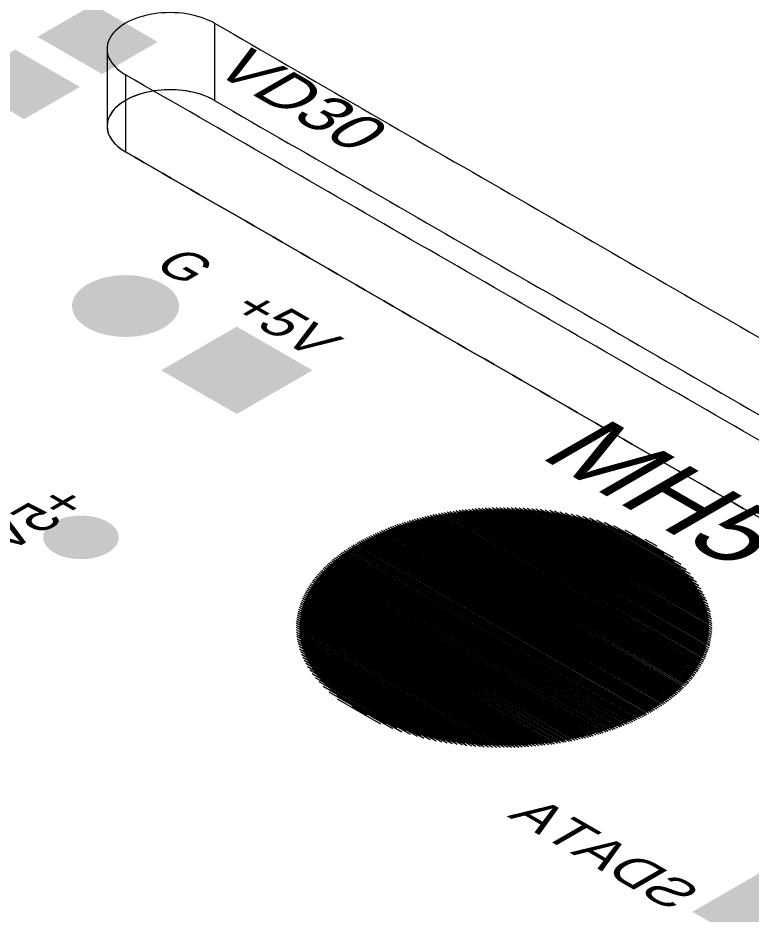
# Model space of a CAD drawing. Header units: millimetres. Extents: x -6 to 177, y -65 to 42.
# Drawn here: x 111.78 to 123.42, y -50.69 to -36.45 of the extents above; entities that cross this region are included whole.
import ezdxf

# ---------------------------------------------------------------- set-up
doc = ezdxf.new("R2010")
doc.units = ezdxf.units.MM
for name, color, linetype, true_color in [('Bottom Layer- Bottom', 7, 'Continuous', 0xffffff), ('Bottom Overlay- Bot Silk', 7, 'Continuous', 0xffffff), ('Bottom Paste- Bot Paste', 7, 'Continuous', 0xffffff), ('Bottom Solder- Bot Mask', 7, 'Continuous', 0xffffff), ('Multi-Layer', 7, 'Continuous', 0xffffff), ('Pad Holes', 7, 'Continuous', 0xffffff), ('Top Layer- Top', 7, 'Continuous', 0xffffff), ('Top Overlay- Top Silk', 7, 'Continuous', 0xffffff), ('Top Solder- Top Mask', 7, 'Continuous', 0xffffff), ('Via Holes', 7, 'Continuous', 0xffffff)]:
    doc.layers.add(name, color=color, linetype=linetype, true_color=true_color)
doc.styles.add('Arial', font='')
doc.styles.get('Arial').set_extended_font_data('Arial')

# ---------------------------------------------------------------- blocks, each defined once
blk = doc.blocks.new('RES_0805_2012_B_324')
at = {"layer": 'Bottom Layer- Bottom', "linetype": 'Continuous', "lineweight": 18}
for points in [[(112.978, -36.283), (113.933, -36.834), (113.119, -37.304), (112.165, -36.753)], [(111.741, -36.998), (112.695, -37.549), (111.882, -38.018), (110.927, -37.467)]]:
    blk.add_hatch(color=7, dxfattribs=at).paths.add_polyline_path(points, flags=0)
at = {"layer": 'Bottom Paste- Bot Paste', "linetype": 'Continuous', "lineweight": 18}
for points in [[(112.978, -36.283), (113.933, -36.834), (113.119, -37.304), (112.165, -36.753)], [(111.741, -36.998), (112.695, -37.549), (111.882, -38.018), (110.927, -37.467)]]:
    blk.add_hatch(color=7, dxfattribs=at).paths.add_polyline_path(points, flags=0)
at = {"layer": 'Bottom Solder- Bot Mask', "linetype": 'Continuous', "lineweight": 18}
for points in [[(112.978, -36.242), (114.003, -36.834), (113.119, -37.345), (112.094, -36.753)], [(111.741, -36.957), (112.766, -37.549), (111.882, -38.059), (110.857, -37.467)]]:
    blk.add_hatch(color=7, dxfattribs=at).paths.add_polyline_path(points, flags=0)
blk = doc.blocks.new('PLS_10_230')
at = {"layer": 'Bottom Layer- Bottom', "linetype": 'Continuous', "lineweight": 18}
blk.add_hatch(color=7, dxfattribs=at).paths.add_polyline_path([(123.694, -51.305), (122.563, -50.651), (123.694, -49.998), (124.826, -50.651)], flags=0)
h = blk.add_hatch(color=7, dxfattribs=at)
edge = h.paths.add_edge_path(flags=0)
edge.add_ellipse((121.898, -51.688), major_axis=(-0.8, 0), ratio=0.57735, start_angle=0, end_angle=360)
h = blk.add_hatch(color=7, dxfattribs=at)
edge = h.paths.add_edge_path(flags=0)
edge.add_ellipse((120.102, -52.725), major_axis=(-0.8, 0), ratio=0.57735, start_angle=0, end_angle=360)
h = blk.add_hatch(color=7, dxfattribs=at)
edge = h.paths.add_edge_path(flags=0)
edge.add_ellipse((118.306, -53.762), major_axis=(-0.8, 0), ratio=0.57735, start_angle=0, end_angle=360)
h = blk.add_hatch(color=7, dxfattribs=at)
edge = h.paths.add_edge_path(flags=0)
edge.add_ellipse((116.51, -54.799), major_axis=(-0.8, 0), ratio=0.57735, start_angle=0, end_angle=360)
h = blk.add_hatch(color=7, dxfattribs=at)
edge = h.paths.add_edge_path(flags=0)
edge.add_ellipse((114.714, -55.836), major_axis=(-0.8, 0), ratio=0.57735, start_angle=0, end_angle=360)
h = blk.add_hatch(color=7, dxfattribs=at)
edge = h.paths.add_edge_path(flags=0)
edge.add_ellipse((112.918, -56.873), major_axis=(-0.8, 0), ratio=0.57735, start_angle=0, end_angle=360)
h = blk.add_hatch(color=7, dxfattribs=at)
edge = h.paths.add_edge_path(flags=0)
edge.add_ellipse((111.122, -57.91), major_axis=(-0.8, 0), ratio=0.57735, start_angle=0, end_angle=360)
h = blk.add_hatch(color=7, dxfattribs=at)
edge = h.paths.add_edge_path(flags=0)
edge.add_ellipse((109.326, -58.947), major_axis=(-0.8, 0), ratio=0.57735, start_angle=0, end_angle=360)
h = blk.add_hatch(color=7, dxfattribs=at)
edge = h.paths.add_edge_path(flags=0)
edge.add_ellipse((107.53, -59.984), major_axis=(-0.8, 0), ratio=0.57735, start_angle=0, end_angle=360)
at = {"layer": 'Bottom Solder- Bot Mask', "linetype": 'Continuous', "lineweight": 18}
blk.add_hatch(color=7, dxfattribs=at).paths.add_polyline_path([(123.694, -51.345), (122.492, -50.651), (123.694, -49.957), (124.896, -50.651)], flags=0)
h = blk.add_hatch(color=7, dxfattribs=at)
edge = h.paths.add_edge_path(flags=0)
edge.add_ellipse((121.898, -51.688), major_axis=(-0.85, 0), ratio=0.57735, start_angle=0, end_angle=360)
h = blk.add_hatch(color=7, dxfattribs=at)
edge = h.paths.add_edge_path(flags=0)
edge.add_ellipse((120.102, -52.725), major_axis=(-0.85, 0), ratio=0.57735, start_angle=0, end_angle=360)
h = blk.add_hatch(color=7, dxfattribs=at)
edge = h.paths.add_edge_path(flags=0)
edge.add_ellipse((118.306, -53.762), major_axis=(-0.85, 0), ratio=0.57735, start_angle=0, end_angle=360)
h = blk.add_hatch(color=7, dxfattribs=at)
edge = h.paths.add_edge_path(flags=0)
edge.add_ellipse((116.51, -54.799), major_axis=(-0.85, 0), ratio=0.57735, start_angle=0, end_angle=360)
h = blk.add_hatch(color=7, dxfattribs=at)
edge = h.paths.add_edge_path(flags=0)
edge.add_ellipse((114.714, -55.836), major_axis=(-0.85, 0), ratio=0.57735, start_angle=0, end_angle=360)
h = blk.add_hatch(color=7, dxfattribs=at)
edge = h.paths.add_edge_path(flags=0)
edge.add_ellipse((112.918, -56.873), major_axis=(-0.85, 0), ratio=0.57735, start_angle=0, end_angle=360)
h = blk.add_hatch(color=7, dxfattribs=at)
edge = h.paths.add_edge_path(flags=0)
edge.add_ellipse((111.122, -57.91), major_axis=(-0.85, 0), ratio=0.57735, start_angle=0, end_angle=360)
h = blk.add_hatch(color=7, dxfattribs=at)
edge = h.paths.add_edge_path(flags=0)
edge.add_ellipse((109.326, -58.947), major_axis=(-0.85, 0), ratio=0.57735, start_angle=0, end_angle=360)
h = blk.add_hatch(color=7, dxfattribs=at)
edge = h.paths.add_edge_path(flags=0)
edge.add_ellipse((107.53, -59.984), major_axis=(-0.85, 0), ratio=0.57735, start_angle=0, end_angle=360)
at = {"layer": 'Multi-Layer', "linetype": 'Continuous', "lineweight": 18}
blk.add_hatch(color=9, dxfattribs=at).paths.add_polyline_path([(123.694, -51.305), (122.563, -50.651), (123.694, -49.998), (124.826, -50.651)], flags=0)
h = blk.add_hatch(color=9, dxfattribs=at)
edge = h.paths.add_edge_path(flags=0)
edge.add_ellipse((121.898, -51.688), major_axis=(-0.8, 0), ratio=0.57735, start_angle=0, end_angle=360)
h = blk.add_hatch(color=9, dxfattribs=at)
edge = h.paths.add_edge_path(flags=0)
edge.add_ellipse((120.102, -52.725), major_axis=(-0.8, 0), ratio=0.57735, start_angle=0, end_angle=360)
h = blk.add_hatch(color=9, dxfattribs=at)
edge = h.paths.add_edge_path(flags=0)
edge.add_ellipse((118.306, -53.762), major_axis=(-0.8, 0), ratio=0.57735, start_angle=0, end_angle=360)
h = blk.add_hatch(color=9, dxfattribs=at)
edge = h.paths.add_edge_path(flags=0)
edge.add_ellipse((116.51, -54.799), major_axis=(-0.8, 0), ratio=0.57735, start_angle=0, end_angle=360)
h = blk.add_hatch(color=9, dxfattribs=at)
edge = h.paths.add_edge_path(flags=0)
edge.add_ellipse((114.714, -55.836), major_axis=(-0.8, 0), ratio=0.57735, start_angle=0, end_angle=360)
h = blk.add_hatch(color=9, dxfattribs=at)
edge = h.paths.add_edge_path(flags=0)
edge.add_ellipse((112.918, -56.873), major_axis=(-0.8, 0), ratio=0.57735, start_angle=0, end_angle=360)
h = blk.add_hatch(color=9, dxfattribs=at)
edge = h.paths.add_edge_path(flags=0)
edge.add_ellipse((111.122, -57.91), major_axis=(-0.8, 0), ratio=0.57735, start_angle=0, end_angle=360)
h = blk.add_hatch(color=9, dxfattribs=at)
edge = h.paths.add_edge_path(flags=0)
edge.add_ellipse((109.326, -58.947), major_axis=(-0.8, 0), ratio=0.57735, start_angle=0, end_angle=360)
h = blk.add_hatch(color=9, dxfattribs=at)
edge = h.paths.add_edge_path(flags=0)
edge.add_ellipse((107.53, -59.984), major_axis=(-0.8, 0), ratio=0.57735, start_angle=0, end_angle=360)
at = {"layer": 'Pad Holes', "linetype": 'Continuous', "lineweight": 18}
h = blk.add_hatch(color=7, dxfattribs=at)
edge = h.paths.add_edge_path(flags=0)
edge.add_ellipse((123.694, -50.651), major_axis=(-0.5, 0), ratio=0.57735, start_angle=0, end_angle=360)
h = blk.add_hatch(color=7, dxfattribs=at)
edge = h.paths.add_edge_path(flags=0)
edge.add_ellipse((121.898, -51.688), major_axis=(-0.5, 0), ratio=0.57735, start_angle=0, end_angle=360)
h = blk.add_hatch(color=7, dxfattribs=at)
edge = h.paths.add_edge_path(flags=0)
edge.add_ellipse((120.102, -52.725), major_axis=(-0.5, 0), ratio=0.57735, start_angle=0, end_angle=360)
h = blk.add_hatch(color=7, dxfattribs=at)
edge = h.paths.add_edge_path(flags=0)
edge.add_ellipse((118.306, -53.762), major_axis=(-0.5, 0), ratio=0.57735, start_angle=0, end_angle=360)
h = blk.add_hatch(color=7, dxfattribs=at)
edge = h.paths.add_edge_path(flags=0)
edge.add_ellipse((116.51, -54.799), major_axis=(-0.5, 0), ratio=0.57735, start_angle=0, end_angle=360)
h = blk.add_hatch(color=7, dxfattribs=at)
edge = h.paths.add_edge_path(flags=0)
edge.add_ellipse((114.714, -55.836), major_axis=(-0.5, 0), ratio=0.57735, start_angle=0, end_angle=360)
h = blk.add_hatch(color=7, dxfattribs=at)
edge = h.paths.add_edge_path(flags=0)
edge.add_ellipse((112.918, -56.873), major_axis=(-0.5, 0), ratio=0.57735, start_angle=0, end_angle=360)
h = blk.add_hatch(color=7, dxfattribs=at)
edge = h.paths.add_edge_path(flags=0)
edge.add_ellipse((111.122, -57.91), major_axis=(-0.5, 0), ratio=0.57735, start_angle=0, end_angle=360)
h = blk.add_hatch(color=7, dxfattribs=at)
edge = h.paths.add_edge_path(flags=0)
edge.add_ellipse((109.326, -58.947), major_axis=(-0.5, 0), ratio=0.57735, start_angle=0, end_angle=360)
h = blk.add_hatch(color=7, dxfattribs=at)
edge = h.paths.add_edge_path(flags=0)
edge.add_ellipse((107.53, -59.984), major_axis=(-0.5, 0), ratio=0.57735, start_angle=0, end_angle=360)
at = {"layer": 'Top Layer- Top', "linetype": 'Continuous', "lineweight": 18}
blk.add_hatch(color=7, dxfattribs=at).paths.add_polyline_path([(123.694, -51.305), (122.563, -50.651), (123.694, -49.998), (124.826, -50.651)], flags=0)
h = blk.add_hatch(color=7, dxfattribs=at)
edge = h.paths.add_edge_path(flags=0)
edge.add_ellipse((121.898, -51.688), major_axis=(-0.8, 0), ratio=0.57735, start_angle=0, end_angle=360)
h = blk.add_hatch(color=7, dxfattribs=at)
edge = h.paths.add_edge_path(flags=0)
edge.add_ellipse((120.102, -52.725), major_axis=(-0.8, 0), ratio=0.57735, start_angle=0, end_angle=360)
h = blk.add_hatch(color=7, dxfattribs=at)
edge = h.paths.add_edge_path(flags=0)
edge.add_ellipse((118.306, -53.762), major_axis=(-0.8, 0), ratio=0.57735, start_angle=0, end_angle=360)
h = blk.add_hatch(color=7, dxfattribs=at)
edge = h.paths.add_edge_path(flags=0)
edge.add_ellipse((116.51, -54.799), major_axis=(-0.8, 0), ratio=0.57735, start_angle=0, end_angle=360)
h = blk.add_hatch(color=7, dxfattribs=at)
edge = h.paths.add_edge_path(flags=0)
edge.add_ellipse((114.714, -55.836), major_axis=(-0.8, 0), ratio=0.57735, start_angle=0, end_angle=360)
h = blk.add_hatch(color=7, dxfattribs=at)
edge = h.paths.add_edge_path(flags=0)
edge.add_ellipse((112.918, -56.873), major_axis=(-0.8, 0), ratio=0.57735, start_angle=0, end_angle=360)
h = blk.add_hatch(color=7, dxfattribs=at)
edge = h.paths.add_edge_path(flags=0)
edge.add_ellipse((111.122, -57.91), major_axis=(-0.8, 0), ratio=0.57735, start_angle=0, end_angle=360)
h = blk.add_hatch(color=7, dxfattribs=at)
edge = h.paths.add_edge_path(flags=0)
edge.add_ellipse((109.326, -58.947), major_axis=(-0.8, 0), ratio=0.57735, start_angle=0, end_angle=360)
h = blk.add_hatch(color=7, dxfattribs=at)
edge = h.paths.add_edge_path(flags=0)
edge.add_ellipse((107.53, -59.984), major_axis=(-0.8, 0), ratio=0.57735, start_angle=0, end_angle=360)
at = {"layer": 'Top Solder- Top Mask', "linetype": 'Continuous', "lineweight": 18}
blk.add_hatch(color=7, dxfattribs=at).paths.add_polyline_path([(123.694, -51.345), (122.492, -50.651), (123.694, -49.957), (124.896, -50.651)], flags=0)
h = blk.add_hatch(color=7, dxfattribs=at)
edge = h.paths.add_edge_path(flags=0)
edge.add_ellipse((121.898, -51.688), major_axis=(-0.85, 0), ratio=0.57735, start_angle=0, end_angle=360)
h = blk.add_hatch(color=7, dxfattribs=at)
edge = h.paths.add_edge_path(flags=0)
edge.add_ellipse((120.102, -52.725), major_axis=(-0.85, 0), ratio=0.57735, start_angle=0, end_angle=360)
h = blk.add_hatch(color=7, dxfattribs=at)
edge = h.paths.add_edge_path(flags=0)
edge.add_ellipse((118.306, -53.762), major_axis=(-0.85, 0), ratio=0.57735, start_angle=0, end_angle=360)
h = blk.add_hatch(color=7, dxfattribs=at)
edge = h.paths.add_edge_path(flags=0)
edge.add_ellipse((116.51, -54.799), major_axis=(-0.85, 0), ratio=0.57735, start_angle=0, end_angle=360)
h = blk.add_hatch(color=7, dxfattribs=at)
edge = h.paths.add_edge_path(flags=0)
edge.add_ellipse((114.714, -55.836), major_axis=(-0.85, 0), ratio=0.57735, start_angle=0, end_angle=360)
h = blk.add_hatch(color=7, dxfattribs=at)
edge = h.paths.add_edge_path(flags=0)
edge.add_ellipse((112.918, -56.873), major_axis=(-0.85, 0), ratio=0.57735, start_angle=0, end_angle=360)
h = blk.add_hatch(color=7, dxfattribs=at)
edge = h.paths.add_edge_path(flags=0)
edge.add_ellipse((111.122, -57.91), major_axis=(-0.85, 0), ratio=0.57735, start_angle=0, end_angle=360)
h = blk.add_hatch(color=7, dxfattribs=at)
edge = h.paths.add_edge_path(flags=0)
edge.add_ellipse((109.326, -58.947), major_axis=(-0.85, 0), ratio=0.57735, start_angle=0, end_angle=360)
h = blk.add_hatch(color=7, dxfattribs=at)
edge = h.paths.add_edge_path(flags=0)
edge.add_ellipse((107.53, -59.984), major_axis=(-0.85, 0), ratio=0.57735, start_angle=0, end_angle=360)
blk = doc.blocks.new('PW_2_B_19')
at = {"layer": 'Bottom Layer- Bottom', "linetype": 'Continuous', "lineweight": 18}
h = blk.add_hatch(color=7, dxfattribs=at)
edge = h.paths.add_edge_path(flags=0)
edge.add_ellipse((113.491, -41.029), major_axis=(-0.8, 0), ratio=0.57735, start_angle=0, end_angle=360)
blk.add_hatch(color=7, dxfattribs=at).paths.add_polyline_path([(115.258, -42.703), (114.127, -42.05), (115.258, -41.396), (116.39, -42.05)], flags=0)
at = {"layer": 'Bottom Solder- Bot Mask', "linetype": 'Continuous', "lineweight": 18}
h = blk.add_hatch(color=7, dxfattribs=at)
edge = h.paths.add_edge_path(flags=0)
edge.add_ellipse((113.491, -41.029), major_axis=(-0.85, 0), ratio=0.57735, start_angle=0, end_angle=360)
blk.add_hatch(color=7, dxfattribs=at).paths.add_polyline_path([(115.258, -42.744), (114.056, -42.05), (115.258, -41.356), (116.46, -42.05)], flags=0)
at = {"layer": 'Multi-Layer', "linetype": 'Continuous', "lineweight": 18}
h = blk.add_hatch(color=9, dxfattribs=at)
edge = h.paths.add_edge_path(flags=0)
edge.add_ellipse((113.491, -41.029), major_axis=(-0.8, 0), ratio=0.57735, start_angle=0, end_angle=360)
blk.add_hatch(color=9, dxfattribs=at).paths.add_polyline_path([(115.258, -42.703), (114.127, -42.05), (115.258, -41.396), (116.39, -42.05)], flags=0)
at = {"layer": 'Pad Holes', "linetype": 'Continuous', "lineweight": 18}
h = blk.add_hatch(color=7, dxfattribs=at)
edge = h.paths.add_edge_path(flags=0)
edge.add_ellipse((113.491, -41.029), major_axis=(-0.5, 0), ratio=0.57735, start_angle=0, end_angle=360)
h = blk.add_hatch(color=7, dxfattribs=at)
edge = h.paths.add_edge_path(flags=0)
edge.add_ellipse((115.258, -42.05), major_axis=(-0.5, 0), ratio=0.57735, start_angle=0, end_angle=360)
at = {"layer": 'Top Layer- Top', "linetype": 'Continuous', "lineweight": 18}
h = blk.add_hatch(color=7, dxfattribs=at)
edge = h.paths.add_edge_path(flags=0)
edge.add_ellipse((113.491, -41.029), major_axis=(-0.8, 0), ratio=0.57735, start_angle=0, end_angle=360)
blk.add_hatch(color=7, dxfattribs=at).paths.add_polyline_path([(115.258, -42.703), (114.127, -42.05), (115.258, -41.396), (116.39, -42.05)], flags=0)
at = {"layer": 'Top Solder- Top Mask', "linetype": 'Continuous', "lineweight": 18}
h = blk.add_hatch(color=7, dxfattribs=at)
edge = h.paths.add_edge_path(flags=0)
edge.add_ellipse((113.491, -41.029), major_axis=(-0.85, 0), ratio=0.57735, start_angle=0, end_angle=360)
blk.add_hatch(color=7, dxfattribs=at).paths.add_polyline_path([(115.258, -42.744), (114.056, -42.05), (115.258, -41.356), (116.46, -42.05)], flags=0)
blk = doc.blocks.new('HATCH79')
at = {"color": 9, "lineweight": 13}
for p, q in [((119.162, -44.266), (122.733, -46.328)), ((119.216, -44.263), (122.739, -46.297)), ((119.272, -44.26), (122.743, -46.265)), ((119.328, -44.258), (122.746, -46.232)), ((119.385, -44.257), (122.749, -46.199)), ((119.444, -44.256), (122.751, -46.165)), ((119.503, -44.256), (122.751, -46.131)), ((119.563, -44.256), (122.75, -46.096)), ((119.625, -44.257), (122.749, -46.061)), ((119.688, -44.259), (122.746, -46.024)), ((119.752, -44.261), (122.741, -45.987)), ((119.818, -44.265), (122.736, -45.949)), ((118.255, -44.399), (122.503, -46.852)), ((118.297, -44.389), (122.52, -46.827)), ((118.34, -44.379), (122.537, -46.802)), ((118.384, -44.37), (122.553, -46.777)), ((118.428, -44.361), (122.569, -46.752)), ((118.473, -44.352), (122.584, -46.726)), ((118.518, -44.344), (122.599, -46.7)), ((118.564, -44.335), (122.613, -46.673)), ((118.61, -44.328), (122.626, -46.647)), ((118.657, -44.32), (122.639, -46.62)), ((118.704, -44.313), (122.652, -46.592)), ((118.752, -44.306), (122.664, -46.564)), ((118.801, -44.3), (122.675, -46.536)), ((118.85, -44.294), (122.685, -46.508)), ((118.9, -44.288), (122.695, -46.479)), ((118.951, -44.283), (122.704, -46.45)), ((119.003, -44.278), (122.713, -46.42)), ((119.055, -44.273), (122.72, -46.39)), ((119.108, -44.269), (122.727, -46.359)), ((119.885, -44.269), (122.728, -45.91)), ((119.954, -44.274), (122.719, -45.871)), ((120.024, -44.28), (122.709, -45.83)), ((120.097, -44.287), (122.696, -45.788)), ((120.171, -44.296), (122.681, -45.745)), ((120.249, -44.306), (122.664, -45.701)), ((120.328, -44.317), (122.644, -45.654)), ((120.411, -44.331), (122.621, -45.607)), ((120.498, -44.346), (122.595, -45.557)), ((120.588, -44.364), (122.564, -45.505)), ((120.683, -44.384), (122.528, -45.449)), ((120.785, -44.408), (122.487, -45.391)), ((117.781, -44.54), (122.258, -47.125)), ((117.818, -44.527), (122.281, -47.104)), ((117.855, -44.514), (122.303, -47.082)), ((117.893, -44.501), (122.325, -47.06)), ((117.932, -44.489), (122.347, -47.038)), ((117.97, -44.477), (122.368, -47.016)), ((118.01, -44.465), (122.389, -46.993)), ((118.049, -44.453), (122.409, -46.97)), ((118.089, -44.442), (122.428, -46.947)), ((118.13, -44.431), (122.448, -46.924)), ((118.171, -44.42), (122.466, -46.9)), ((118.213, -44.409), (122.485, -46.876)), ((120.894, -44.437), (122.437, -45.328)), ((121.014, -44.471), (122.377, -45.259)), ((121.149, -44.515), (122.302, -45.181)), ((117.433, -44.685), (122.008, -47.326)), ((117.466, -44.669), (122.035, -47.307)), ((117.499, -44.654), (122.061, -47.288)), ((117.533, -44.639), (122.087, -47.268)), ((117.567, -44.624), (122.113, -47.249)), ((117.602, -44.61), (122.138, -47.229)), ((117.637, -44.595), (122.163, -47.209)), ((117.672, -44.581), (122.187, -47.188)), ((117.708, -44.567), (122.212, -47.167)), ((117.744, -44.554), (122.235, -47.146)), ((121.31, -44.573), (122.201, -45.088)), ((121.535, -44.669), (122.036, -44.958)), ((117.153, -44.835), (121.748, -47.488)), ((117.183, -44.817), (121.779, -47.471)), ((117.213, -44.8), (121.809, -47.453)), ((117.243, -44.783), (121.838, -47.436)), ((117.273, -44.766), (121.868, -47.418)), ((117.305, -44.749), (121.896, -47.4)), ((117.336, -44.733), (121.925, -47.382)), ((117.368, -44.716), (121.953, -47.364)), ((117.4, -44.701), (121.981, -47.345)), ((116.958, -44.964), (121.525, -47.6)), ((116.985, -44.945), (121.558, -47.585)), ((117.012, -44.926), (121.591, -47.569)), ((117.039, -44.907), (121.623, -47.553)), ((117.067, -44.889), (121.655, -47.537)), ((117.095, -44.87), (121.686, -47.521)), ((117.124, -44.852), (121.718, -47.504)), ((116.782, -45.104), (121.281, -47.702)), ((116.806, -45.083), (121.317, -47.688)), ((116.83, -45.063), (121.353, -47.674)), ((116.855, -45.043), (121.388, -47.66)), ((116.88, -45.023), (121.423, -47.645)), ((116.906, -45.003), (121.457, -47.631)), ((116.932, -44.983), (121.491, -47.616)), ((116.627, -45.256), (121.018, -47.792)), ((116.648, -45.234), (121.057, -47.78)), ((116.669, -45.212), (121.095, -47.767)), ((116.691, -45.19), (121.133, -47.755)), ((116.713, -45.168), (121.171, -47.742)), ((116.736, -45.146), (121.208, -47.729)), ((116.759, -45.125), (121.245, -47.715)), ((116.511, -45.397), (120.774, -47.858)), ((116.529, -45.373), (120.816, -47.848)), ((116.548, -45.349), (120.857, -47.837)), ((116.567, -45.325), (120.898, -47.826)), ((116.586, -45.302), (120.938, -47.815)), ((116.606, -45.279), (120.978, -47.803)), ((116.413, -45.548), (120.513, -47.915)), ((116.428, -45.522), (120.558, -47.906)), ((116.443, -45.496), (120.602, -47.897)), ((116.459, -45.471), (120.646, -47.888)), ((116.476, -45.446), (120.689, -47.879)), ((116.493, -45.421), (120.732, -47.869)), ((116.346, -45.682), (120.281, -47.954)), ((116.358, -45.654), (120.328, -47.947)), ((116.371, -45.627), (120.376, -47.939)), ((116.384, -45.6), (120.422, -47.932)), ((116.398, -45.574), (120.468, -47.923)), ((116.295, -45.825), (120.033, -47.983)), ((116.304, -45.796), (120.084, -47.978)), ((116.313, -45.767), (120.134, -47.973)), ((116.324, -45.738), (120.184, -47.967)), ((116.334, -45.71), (120.232, -47.96)), ((116.267, -45.947), (119.821, -47.999)), ((116.273, -45.916), (119.875, -47.996)), ((116.279, -45.885), (119.928, -47.992)), ((116.287, -45.855), (119.981, -47.988)), ((116.251, -46.111), (119.537, -48.008)), ((116.252, -46.077), (119.596, -48.008)), ((116.255, -46.044), (119.654, -48.006)), ((116.258, -46.011), (119.71, -48.005)), ((116.262, -45.979), (119.766, -48.002)), ((116.251, -46.146), (119.478, -48.008)), ((116.252, -46.181), (119.417, -48.008)), ((116.254, -46.217), (119.355, -48.007)), ((116.258, -46.253), (119.291, -48.005)), ((116.263, -46.29), (119.227, -48.002)), ((116.269, -46.329), (119.161, -47.998)), ((116.277, -46.368), (119.093, -47.994)), ((116.286, -46.408), (119.023, -47.988)), ((116.298, -46.449), (118.952, -47.981)), ((116.311, -46.491), (118.879, -47.974)), ((116.327, -46.535), (118.803, -47.965)), ((116.345, -46.58), (118.725, -47.954)), ((116.366, -46.627), (118.644, -47.942)), ((116.39, -46.675), (118.56, -47.928)), ((116.418, -46.726), (118.473, -47.912)), ((116.45, -46.779), (118.381, -47.893)), ((116.488, -46.835), (118.283, -47.872)), ((116.532, -46.895), (118.179, -47.846)), ((116.585, -46.96), (118.066, -47.816)), ((116.649, -47.032), (117.942, -47.778)), ((116.732, -47.114), (117.799, -47.731)), ((116.848, -47.216), (117.623, -47.664)), ((117.089, -47.39), (117.322, -47.524))]:
    blk.add_line(p, q, dxfattribs=at)
blk = doc.blocks.new('HATCH77')
at = {"color": 7, "lineweight": 13}
for p, q in [((118.837, -44.266), (122.733, -46.516)), ((118.886, -44.26), (122.743, -46.487)), ((118.937, -44.255), (122.753, -46.458)), ((118.989, -44.25), (122.761, -46.428)), ((119.041, -44.245), (122.769, -46.398)), ((119.093, -44.241), (122.776, -46.367)), ((119.147, -44.238), (122.782, -46.336)), ((119.202, -44.235), (122.787, -46.305)), ((119.257, -44.232), (122.792, -46.273)), ((119.313, -44.23), (122.796, -46.241)), ((119.37, -44.228), (122.798, -46.208)), ((119.428, -44.227), (122.8, -46.174)), ((119.487, -44.227), (122.801, -46.14)), ((119.547, -44.227), (122.801, -46.105)), ((119.609, -44.228), (122.799, -46.07)), ((119.671, -44.229), (122.797, -46.034)), ((119.735, -44.232), (122.793, -45.997)), ((119.8, -44.235), (122.787, -45.959)), ((119.867, -44.239), (122.781, -45.921)), ((119.935, -44.243), (122.772, -45.882)), ((120.005, -44.249), (122.762, -45.841)), ((120.077, -44.256), (122.75, -45.8)), ((120.15, -44.264), (122.737, -45.757)), ((118.116, -44.403), (122.496, -46.932)), ((118.157, -44.392), (122.515, -46.908)), ((118.199, -44.381), (122.533, -46.884)), ((118.241, -44.371), (122.551, -46.86)), ((118.283, -44.361), (122.568, -46.835)), ((118.327, -44.352), (122.585, -46.81)), ((118.37, -44.342), (122.601, -46.785)), ((118.414, -44.333), (122.617, -46.76)), ((118.459, -44.324), (122.632, -46.734)), ((118.504, -44.316), (122.647, -46.708)), ((118.55, -44.308), (122.661, -46.681)), ((118.596, -44.3), (122.675, -46.655)), ((118.643, -44.292), (122.688, -46.627)), ((118.69, -44.285), (122.7, -46.6)), ((118.738, -44.278), (122.712, -46.572)), ((118.787, -44.272), (122.723, -46.544)), ((120.226, -44.273), (122.72, -45.713)), ((120.305, -44.284), (122.702, -45.668)), ((120.387, -44.297), (122.68, -45.621)), ((120.471, -44.311), (122.655, -45.572)), ((120.56, -44.327), (122.627, -45.521)), ((120.652, -44.347), (122.594, -45.467)), ((120.751, -44.369), (122.555, -45.411)), ((120.856, -44.395), (122.51, -45.35)), ((117.692, -44.538), (122.261, -47.176)), ((117.729, -44.525), (122.285, -47.155)), ((117.766, -44.512), (122.308, -47.134)), ((117.803, -44.498), (122.33, -47.113)), ((117.84, -44.486), (122.353, -47.091)), ((117.878, -44.473), (122.375, -47.069)), ((117.917, -44.461), (122.396, -47.047)), ((117.956, -44.449), (122.417, -47.024)), ((117.995, -44.437), (122.437, -47.001)), ((118.035, -44.425), (122.457, -46.979)), ((118.075, -44.414), (122.477, -46.955)), ((120.969, -44.426), (122.456, -45.284)), ((121.095, -44.464), (122.391, -45.212)), ((121.239, -44.513), (122.306, -45.128)), ((117.351, -44.687), (122.004, -47.374)), ((117.383, -44.671), (122.032, -47.355)), ((117.416, -44.655), (122.059, -47.336)), ((117.449, -44.64), (122.086, -47.317)), ((117.483, -44.625), (122.112, -47.297)), ((117.517, -44.61), (122.138, -47.278)), ((117.551, -44.595), (122.163, -47.258)), ((117.586, -44.581), (122.188, -47.238)), ((117.621, -44.566), (122.213, -47.218)), ((117.656, -44.552), (122.237, -47.197)), ((121.418, -44.581), (122.187, -45.025)), ((117.105, -44.822), (121.771, -47.515)), ((117.135, -44.804), (121.801, -47.498)), ((117.164, -44.787), (121.831, -47.481)), ((117.195, -44.769), (121.861, -47.464)), ((117.225, -44.752), (121.891, -47.446)), ((117.256, -44.736), (121.92, -47.428)), ((117.287, -44.719), (121.948, -47.41)), ((117.319, -44.703), (121.976, -47.392)), ((121.738, -44.731), (121.927, -44.84)), ((116.885, -44.971), (121.512, -47.643)), ((116.911, -44.951), (121.546, -47.627)), ((116.938, -44.932), (121.579, -47.612)), ((116.965, -44.913), (121.612, -47.596)), ((116.992, -44.894), (121.645, -47.581)), ((117.02, -44.876), (121.677, -47.565)), ((117.048, -44.858), (121.708, -47.548)), ((117.077, -44.84), (121.74, -47.532)), ((116.712, -45.113), (121.266, -47.742)), ((116.736, -45.092), (121.302, -47.729)), ((116.76, -45.071), (121.338, -47.715)), ((116.784, -45.051), (121.374, -47.701)), ((116.809, -45.03), (121.409, -47.687)), ((116.834, -45.01), (121.444, -47.672)), ((116.859, -44.99), (121.478, -47.657)), ((116.581, -45.245), (121.038, -47.818)), ((116.602, -45.222), (121.077, -47.806)), ((116.623, -45.2), (121.116, -47.794)), ((116.645, -45.178), (121.154, -47.781)), ((116.667, -45.156), (121.192, -47.768)), ((116.689, -45.135), (121.229, -47.755)), ((116.465, -45.385), (120.795, -47.885)), ((116.483, -45.361), (120.836, -47.874)), ((116.502, -45.337), (120.878, -47.864)), ((116.521, -45.314), (120.918, -47.853)), ((116.54, -45.29), (120.959, -47.841)), ((116.56, -45.267), (120.999, -47.83)), ((116.367, -45.536), (120.534, -47.942)), ((116.382, -45.51), (120.579, -47.933)), ((116.398, -45.484), (120.623, -47.924)), ((116.414, -45.459), (120.666, -47.915)), ((116.43, -45.434), (120.71, -47.905)), ((116.448, -45.41), (120.752, -47.895)), ((116.3, -45.67), (120.302, -47.98)), ((116.312, -45.642), (120.349, -47.973)), ((116.325, -45.615), (120.396, -47.966)), ((116.338, -45.588), (120.443, -47.958)), ((116.352, -45.562), (120.488, -47.95)), ((116.248, -45.813), (120.054, -48.01)), ((116.257, -45.783), (120.105, -48.005)), ((116.267, -45.754), (120.155, -48)), ((116.277, -45.726), (120.205, -47.994)), ((116.288, -45.698), (120.253, -47.987)), ((116.214, -45.966), (119.789, -48.03)), ((116.219, -45.934), (119.844, -48.027)), ((116.225, -45.903), (119.897, -48.024)), ((116.232, -45.873), (119.95, -48.02)), ((116.239, -45.842), (120.003, -48.015)), ((116.202, -46.097), (119.562, -48.037)), ((116.203, -46.063), (119.62, -48.036)), ((116.206, -46.03), (119.677, -48.035)), ((116.209, -45.998), (119.734, -48.033)), ((116.201, -46.131), (119.502, -48.037)), ((116.202, -46.166), (119.442, -48.037)), ((116.203, -46.202), (119.38, -48.036)), ((116.206, -46.238), (119.318, -48.034)), ((116.21, -46.275), (119.254, -48.032)), ((116.216, -46.313), (119.188, -48.029)), ((116.223, -46.351), (119.121, -48.025)), ((116.232, -46.391), (119.053, -48.02)), ((116.242, -46.432), (118.982, -48.014)), ((116.254, -46.473), (118.91, -48.007)), ((116.269, -46.516), (118.836, -47.998)), ((116.285, -46.56), (118.759, -47.989)), ((116.305, -46.606), (118.68, -47.977)), ((116.327, -46.653), (118.598, -47.965)), ((116.353, -46.703), (118.513, -47.95)), ((116.382, -46.754), (118.423, -47.933)), ((116.416, -46.808), (118.329, -47.913)), ((116.456, -46.866), (118.23, -47.89)), ((116.502, -46.927), (118.123, -47.863)), ((116.558, -46.994), (118.008, -47.831)), ((116.627, -47.069), (117.879, -47.791)), ((116.717, -47.155), (117.729, -47.739)), ((116.849, -47.266), (117.538, -47.663))]:
    blk.add_line(p, q, dxfattribs=at)
blk = doc.blocks.new('HATCH75')
at = {"color": 7, "lineweight": 13}
for p, q in [((119.162, -44.266), (122.733, -46.328)), ((119.216, -44.263), (122.739, -46.297)), ((119.272, -44.26), (122.743, -46.265)), ((119.328, -44.258), (122.746, -46.232)), ((119.385, -44.257), (122.749, -46.199)), ((119.444, -44.256), (122.751, -46.165)), ((119.503, -44.256), (122.751, -46.131)), ((119.563, -44.256), (122.75, -46.096)), ((119.625, -44.257), (122.749, -46.061)), ((119.688, -44.259), (122.746, -46.024)), ((119.752, -44.261), (122.741, -45.987)), ((119.818, -44.265), (122.736, -45.949)), ((118.255, -44.399), (122.503, -46.852)), ((118.297, -44.389), (122.52, -46.827)), ((118.34, -44.379), (122.537, -46.802)), ((118.384, -44.37), (122.553, -46.777)), ((118.428, -44.361), (122.569, -46.752)), ((118.473, -44.352), (122.584, -46.726)), ((118.518, -44.344), (122.599, -46.7)), ((118.564, -44.335), (122.613, -46.673)), ((118.61, -44.328), (122.626, -46.647)), ((118.657, -44.32), (122.639, -46.62)), ((118.704, -44.313), (122.652, -46.592)), ((118.752, -44.306), (122.664, -46.564)), ((118.801, -44.3), (122.675, -46.536)), ((118.85, -44.294), (122.685, -46.508)), ((118.9, -44.288), (122.695, -46.479)), ((118.951, -44.283), (122.704, -46.45)), ((119.003, -44.278), (122.713, -46.42)), ((119.055, -44.273), (122.72, -46.39)), ((119.108, -44.269), (122.727, -46.359)), ((119.885, -44.269), (122.728, -45.91)), ((119.954, -44.274), (122.719, -45.871)), ((120.024, -44.28), (122.709, -45.83)), ((120.097, -44.287), (122.696, -45.788)), ((120.171, -44.296), (122.681, -45.745)), ((120.249, -44.306), (122.664, -45.701)), ((120.328, -44.317), (122.644, -45.654)), ((120.411, -44.331), (122.621, -45.607)), ((120.498, -44.346), (122.595, -45.557)), ((120.588, -44.364), (122.564, -45.505)), ((120.683, -44.384), (122.528, -45.449)), ((120.785, -44.408), (122.487, -45.391)), ((117.781, -44.54), (122.258, -47.125)), ((117.818, -44.527), (122.281, -47.104)), ((117.855, -44.514), (122.303, -47.082)), ((117.893, -44.501), (122.325, -47.06)), ((117.932, -44.489), (122.347, -47.038)), ((117.97, -44.477), (122.368, -47.016)), ((118.01, -44.465), (122.389, -46.993)), ((118.049, -44.453), (122.409, -46.97)), ((118.089, -44.442), (122.428, -46.947)), ((118.13, -44.431), (122.448, -46.924)), ((118.171, -44.42), (122.466, -46.9)), ((118.213, -44.409), (122.485, -46.876)), ((120.894, -44.437), (122.437, -45.328)), ((121.014, -44.471), (122.377, -45.259)), ((121.149, -44.515), (122.302, -45.181)), ((117.433, -44.685), (122.008, -47.326)), ((117.466, -44.669), (122.035, -47.307)), ((117.499, -44.654), (122.061, -47.288)), ((117.533, -44.639), (122.087, -47.268)), ((117.567, -44.624), (122.113, -47.249)), ((117.602, -44.61), (122.138, -47.229)), ((117.637, -44.595), (122.163, -47.209)), ((117.672, -44.581), (122.187, -47.188)), ((117.708, -44.567), (122.212, -47.167)), ((117.744, -44.554), (122.235, -47.146)), ((121.31, -44.573), (122.201, -45.088)), ((121.535, -44.669), (122.036, -44.958)), ((117.153, -44.835), (121.748, -47.488)), ((117.183, -44.817), (121.779, -47.471)), ((117.213, -44.8), (121.809, -47.453)), ((117.243, -44.783), (121.838, -47.436)), ((117.273, -44.766), (121.868, -47.418)), ((117.305, -44.749), (121.896, -47.4)), ((117.336, -44.733), (121.925, -47.382)), ((117.368, -44.716), (121.953, -47.364)), ((117.4, -44.701), (121.981, -47.345)), ((116.958, -44.964), (121.525, -47.6)), ((116.985, -44.945), (121.558, -47.585)), ((117.012, -44.926), (121.591, -47.569)), ((117.039, -44.907), (121.623, -47.553)), ((117.067, -44.889), (121.655, -47.537)), ((117.095, -44.87), (121.686, -47.521)), ((117.124, -44.852), (121.718, -47.504)), ((116.782, -45.104), (121.281, -47.702)), ((116.806, -45.083), (121.317, -47.688)), ((116.83, -45.063), (121.353, -47.674)), ((116.855, -45.043), (121.388, -47.66)), ((116.88, -45.023), (121.423, -47.645)), ((116.906, -45.003), (121.457, -47.631)), ((116.932, -44.983), (121.491, -47.616)), ((116.627, -45.256), (121.018, -47.792)), ((116.648, -45.234), (121.057, -47.78)), ((116.669, -45.212), (121.095, -47.767)), ((116.691, -45.19), (121.133, -47.755)), ((116.713, -45.168), (121.171, -47.742)), ((116.736, -45.146), (121.208, -47.729)), ((116.759, -45.125), (121.245, -47.715)), ((116.511, -45.397), (120.774, -47.858)), ((116.529, -45.373), (120.816, -47.848)), ((116.548, -45.349), (120.857, -47.837)), ((116.567, -45.325), (120.898, -47.826)), ((116.586, -45.302), (120.938, -47.815)), ((116.606, -45.279), (120.978, -47.803)), ((116.413, -45.548), (120.513, -47.915)), ((116.428, -45.522), (120.558, -47.906)), ((116.443, -45.496), (120.602, -47.897)), ((116.459, -45.471), (120.646, -47.888)), ((116.476, -45.446), (120.689, -47.879)), ((116.493, -45.421), (120.732, -47.869)), ((116.346, -45.682), (120.281, -47.954)), ((116.358, -45.654), (120.328, -47.947)), ((116.371, -45.627), (120.376, -47.939)), ((116.384, -45.6), (120.422, -47.932)), ((116.398, -45.574), (120.468, -47.923)), ((116.295, -45.825), (120.033, -47.983)), ((116.304, -45.796), (120.084, -47.978)), ((116.313, -45.767), (120.134, -47.973)), ((116.324, -45.738), (120.184, -47.967)), ((116.334, -45.71), (120.232, -47.96)), ((116.267, -45.947), (119.821, -47.999)), ((116.273, -45.916), (119.875, -47.996)), ((116.279, -45.885), (119.928, -47.992)), ((116.287, -45.855), (119.981, -47.988)), ((116.251, -46.111), (119.537, -48.008)), ((116.252, -46.077), (119.596, -48.008)), ((116.255, -46.044), (119.654, -48.006)), ((116.258, -46.011), (119.71, -48.005)), ((116.262, -45.979), (119.766, -48.002)), ((116.251, -46.146), (119.478, -48.008)), ((116.252, -46.181), (119.417, -48.008)), ((116.254, -46.217), (119.355, -48.007)), ((116.258, -46.253), (119.291, -48.005)), ((116.263, -46.29), (119.227, -48.002)), ((116.269, -46.329), (119.161, -47.998)), ((116.277, -46.368), (119.093, -47.994)), ((116.286, -46.408), (119.023, -47.988)), ((116.298, -46.449), (118.952, -47.981)), ((116.311, -46.491), (118.879, -47.974)), ((116.327, -46.535), (118.803, -47.965)), ((116.345, -46.58), (118.725, -47.954)), ((116.366, -46.627), (118.644, -47.942)), ((116.39, -46.675), (118.56, -47.928)), ((116.418, -46.726), (118.473, -47.912)), ((116.45, -46.779), (118.381, -47.893)), ((116.488, -46.835), (118.283, -47.872)), ((116.532, -46.895), (118.179, -47.846)), ((116.585, -46.96), (118.066, -47.816)), ((116.649, -47.032), (117.942, -47.778)), ((116.732, -47.114), (117.799, -47.731)), ((116.848, -47.216), (117.623, -47.664)), ((117.089, -47.39), (117.322, -47.524))]:
    blk.add_line(p, q, dxfattribs=at)
blk = doc.blocks.new('HATCH73')
at = {"color": 7, "lineweight": 13}
for p, q in [((119.162, -44.266), (122.733, -46.328)), ((119.216, -44.263), (122.739, -46.297)), ((119.272, -44.26), (122.743, -46.265)), ((119.328, -44.258), (122.746, -46.232)), ((119.385, -44.257), (122.749, -46.199)), ((119.444, -44.256), (122.751, -46.165)), ((119.503, -44.256), (122.751, -46.131)), ((119.563, -44.256), (122.75, -46.096)), ((119.625, -44.257), (122.749, -46.061)), ((119.688, -44.259), (122.746, -46.024)), ((119.752, -44.261), (122.741, -45.987)), ((119.818, -44.265), (122.736, -45.949)), ((118.255, -44.399), (122.503, -46.852)), ((118.297, -44.389), (122.52, -46.827)), ((118.34, -44.379), (122.537, -46.802)), ((118.384, -44.37), (122.553, -46.777)), ((118.428, -44.361), (122.569, -46.752)), ((118.473, -44.352), (122.584, -46.726)), ((118.518, -44.344), (122.599, -46.7)), ((118.564, -44.335), (122.613, -46.673)), ((118.61, -44.328), (122.626, -46.647)), ((118.657, -44.32), (122.639, -46.62)), ((118.704, -44.313), (122.652, -46.592)), ((118.752, -44.306), (122.664, -46.564)), ((118.801, -44.3), (122.675, -46.536)), ((118.85, -44.294), (122.685, -46.508)), ((118.9, -44.288), (122.695, -46.479)), ((118.951, -44.283), (122.704, -46.45)), ((119.003, -44.278), (122.713, -46.42)), ((119.055, -44.273), (122.72, -46.39)), ((119.108, -44.269), (122.727, -46.359)), ((119.885, -44.269), (122.728, -45.91)), ((119.954, -44.274), (122.719, -45.871)), ((120.024, -44.28), (122.709, -45.83)), ((120.097, -44.287), (122.696, -45.788)), ((120.171, -44.296), (122.681, -45.745)), ((120.249, -44.306), (122.664, -45.701)), ((120.328, -44.317), (122.644, -45.654)), ((120.411, -44.331), (122.621, -45.607)), ((120.498, -44.346), (122.595, -45.557)), ((120.588, -44.364), (122.564, -45.505)), ((120.683, -44.384), (122.528, -45.449)), ((120.785, -44.408), (122.487, -45.391)), ((117.781, -44.54), (122.258, -47.125)), ((117.818, -44.527), (122.281, -47.104)), ((117.855, -44.514), (122.303, -47.082)), ((117.893, -44.501), (122.325, -47.06)), ((117.932, -44.489), (122.347, -47.038)), ((117.97, -44.477), (122.368, -47.016)), ((118.01, -44.465), (122.389, -46.993)), ((118.049, -44.453), (122.409, -46.97)), ((118.089, -44.442), (122.428, -46.947)), ((118.13, -44.431), (122.448, -46.924)), ((118.171, -44.42), (122.466, -46.9)), ((118.213, -44.409), (122.485, -46.876)), ((120.894, -44.437), (122.437, -45.328)), ((121.014, -44.471), (122.377, -45.259)), ((121.149, -44.515), (122.302, -45.181)), ((117.433, -44.685), (122.008, -47.326)), ((117.466, -44.669), (122.035, -47.307)), ((117.499, -44.654), (122.061, -47.288)), ((117.533, -44.639), (122.087, -47.268)), ((117.567, -44.624), (122.113, -47.249)), ((117.602, -44.61), (122.138, -47.229)), ((117.637, -44.595), (122.163, -47.209)), ((117.672, -44.581), (122.187, -47.188)), ((117.708, -44.567), (122.212, -47.167)), ((117.744, -44.554), (122.235, -47.146)), ((121.31, -44.573), (122.201, -45.088)), ((121.535, -44.669), (122.036, -44.958)), ((117.153, -44.835), (121.748, -47.488)), ((117.183, -44.817), (121.779, -47.471)), ((117.213, -44.8), (121.809, -47.453)), ((117.243, -44.783), (121.838, -47.436)), ((117.273, -44.766), (121.868, -47.418)), ((117.305, -44.749), (121.896, -47.4)), ((117.336, -44.733), (121.925, -47.382)), ((117.368, -44.716), (121.953, -47.364)), ((117.4, -44.701), (121.981, -47.345)), ((116.958, -44.964), (121.525, -47.6)), ((116.985, -44.945), (121.558, -47.585)), ((117.012, -44.926), (121.591, -47.569)), ((117.039, -44.907), (121.623, -47.553)), ((117.067, -44.889), (121.655, -47.537)), ((117.095, -44.87), (121.686, -47.521)), ((117.124, -44.852), (121.718, -47.504)), ((116.782, -45.104), (121.281, -47.702)), ((116.806, -45.083), (121.317, -47.688)), ((116.83, -45.063), (121.353, -47.674)), ((116.855, -45.043), (121.388, -47.66)), ((116.88, -45.023), (121.423, -47.645)), ((116.906, -45.003), (121.457, -47.631)), ((116.932, -44.983), (121.491, -47.616)), ((116.627, -45.256), (121.018, -47.792)), ((116.648, -45.234), (121.057, -47.78)), ((116.669, -45.212), (121.095, -47.767)), ((116.691, -45.19), (121.133, -47.755)), ((116.713, -45.168), (121.171, -47.742)), ((116.736, -45.146), (121.208, -47.729)), ((116.759, -45.125), (121.245, -47.715)), ((116.511, -45.397), (120.774, -47.858)), ((116.529, -45.373), (120.816, -47.848)), ((116.548, -45.349), (120.857, -47.837)), ((116.567, -45.325), (120.898, -47.826)), ((116.586, -45.302), (120.938, -47.815)), ((116.606, -45.279), (120.978, -47.803)), ((116.413, -45.548), (120.513, -47.915)), ((116.428, -45.522), (120.558, -47.906)), ((116.443, -45.496), (120.602, -47.897)), ((116.459, -45.471), (120.646, -47.888)), ((116.476, -45.446), (120.689, -47.879)), ((116.493, -45.421), (120.732, -47.869)), ((116.346, -45.682), (120.281, -47.954)), ((116.358, -45.654), (120.328, -47.947)), ((116.371, -45.627), (120.376, -47.939)), ((116.384, -45.6), (120.422, -47.932)), ((116.398, -45.574), (120.468, -47.923)), ((116.295, -45.825), (120.033, -47.983)), ((116.304, -45.796), (120.084, -47.978)), ((116.313, -45.767), (120.134, -47.973)), ((116.324, -45.738), (120.184, -47.967)), ((116.334, -45.71), (120.232, -47.96)), ((116.267, -45.947), (119.821, -47.999)), ((116.273, -45.916), (119.875, -47.996)), ((116.279, -45.885), (119.928, -47.992)), ((116.287, -45.855), (119.981, -47.988)), ((116.251, -46.111), (119.537, -48.008)), ((116.252, -46.077), (119.596, -48.008)), ((116.255, -46.044), (119.654, -48.006)), ((116.258, -46.011), (119.71, -48.005)), ((116.262, -45.979), (119.766, -48.002)), ((116.251, -46.146), (119.478, -48.008)), ((116.252, -46.181), (119.417, -48.008)), ((116.254, -46.217), (119.355, -48.007)), ((116.258, -46.253), (119.291, -48.005)), ((116.263, -46.29), (119.227, -48.002)), ((116.269, -46.329), (119.161, -47.998)), ((116.277, -46.368), (119.093, -47.994)), ((116.286, -46.408), (119.023, -47.988)), ((116.298, -46.449), (118.952, -47.981)), ((116.311, -46.491), (118.879, -47.974)), ((116.327, -46.535), (118.803, -47.965)), ((116.345, -46.58), (118.725, -47.954)), ((116.366, -46.627), (118.644, -47.942)), ((116.39, -46.675), (118.56, -47.928)), ((116.418, -46.726), (118.473, -47.912)), ((116.45, -46.779), (118.381, -47.893)), ((116.488, -46.835), (118.283, -47.872)), ((116.532, -46.895), (118.179, -47.846)), ((116.585, -46.96), (118.066, -47.816)), ((116.649, -47.032), (117.942, -47.778)), ((116.732, -47.114), (117.799, -47.731)), ((116.848, -47.216), (117.623, -47.664)), ((117.089, -47.39), (117.322, -47.524))]:
    blk.add_line(p, q, dxfattribs=at)
blk = doc.blocks.new('HATCH71')
at = {"color": 7, "lineweight": 13}
for p, q in [((118.837, -44.266), (122.733, -46.516)), ((118.886, -44.26), (122.743, -46.487)), ((118.937, -44.255), (122.753, -46.458)), ((118.989, -44.25), (122.761, -46.428)), ((119.041, -44.245), (122.769, -46.398)), ((119.093, -44.241), (122.776, -46.367)), ((119.147, -44.238), (122.782, -46.336)), ((119.202, -44.235), (122.787, -46.305)), ((119.257, -44.232), (122.792, -46.273)), ((119.313, -44.23), (122.796, -46.241)), ((119.37, -44.228), (122.798, -46.208)), ((119.428, -44.227), (122.8, -46.174)), ((119.487, -44.227), (122.801, -46.14)), ((119.547, -44.227), (122.801, -46.105)), ((119.609, -44.228), (122.799, -46.07)), ((119.671, -44.229), (122.797, -46.034)), ((119.735, -44.232), (122.793, -45.997)), ((119.8, -44.235), (122.787, -45.959)), ((119.867, -44.239), (122.781, -45.921)), ((119.935, -44.243), (122.772, -45.882)), ((120.005, -44.249), (122.762, -45.841)), ((120.077, -44.256), (122.75, -45.8)), ((120.15, -44.264), (122.737, -45.757)), ((118.116, -44.403), (122.496, -46.932)), ((118.157, -44.392), (122.515, -46.908)), ((118.199, -44.381), (122.533, -46.884)), ((118.241, -44.371), (122.551, -46.86)), ((118.283, -44.361), (122.568, -46.835)), ((118.327, -44.352), (122.585, -46.81)), ((118.37, -44.342), (122.601, -46.785)), ((118.414, -44.333), (122.617, -46.76)), ((118.459, -44.324), (122.632, -46.734)), ((118.504, -44.316), (122.647, -46.708)), ((118.55, -44.308), (122.661, -46.681)), ((118.596, -44.3), (122.675, -46.655)), ((118.643, -44.292), (122.688, -46.627)), ((118.69, -44.285), (122.7, -46.6)), ((118.738, -44.278), (122.712, -46.572)), ((118.787, -44.272), (122.723, -46.544)), ((120.226, -44.273), (122.72, -45.713)), ((120.305, -44.284), (122.702, -45.668)), ((120.387, -44.297), (122.68, -45.621)), ((120.471, -44.311), (122.655, -45.572)), ((120.56, -44.327), (122.627, -45.521)), ((120.652, -44.347), (122.594, -45.467)), ((120.751, -44.369), (122.555, -45.411)), ((120.856, -44.395), (122.51, -45.35)), ((117.692, -44.538), (122.261, -47.176)), ((117.729, -44.525), (122.285, -47.155)), ((117.766, -44.512), (122.308, -47.134)), ((117.803, -44.498), (122.33, -47.113)), ((117.84, -44.486), (122.353, -47.091)), ((117.878, -44.473), (122.375, -47.069)), ((117.917, -44.461), (122.396, -47.047)), ((117.956, -44.449), (122.417, -47.024)), ((117.995, -44.437), (122.437, -47.001)), ((118.035, -44.425), (122.457, -46.979)), ((118.075, -44.414), (122.477, -46.955)), ((120.969, -44.426), (122.456, -45.284)), ((121.095, -44.464), (122.391, -45.212)), ((121.239, -44.513), (122.306, -45.128)), ((117.351, -44.687), (122.004, -47.374)), ((117.383, -44.671), (122.032, -47.355)), ((117.416, -44.655), (122.059, -47.336)), ((117.449, -44.64), (122.086, -47.317)), ((117.483, -44.625), (122.112, -47.297)), ((117.517, -44.61), (122.138, -47.278)), ((117.551, -44.595), (122.163, -47.258)), ((117.586, -44.581), (122.188, -47.238)), ((117.621, -44.566), (122.213, -47.218)), ((117.656, -44.552), (122.237, -47.197)), ((121.418, -44.581), (122.187, -45.025)), ((117.105, -44.822), (121.771, -47.515)), ((117.135, -44.804), (121.801, -47.498)), ((117.164, -44.787), (121.831, -47.481)), ((117.195, -44.769), (121.861, -47.464)), ((117.225, -44.752), (121.891, -47.446)), ((117.256, -44.736), (121.92, -47.428)), ((117.287, -44.719), (121.948, -47.41)), ((117.319, -44.703), (121.976, -47.392)), ((121.738, -44.731), (121.927, -44.84)), ((116.885, -44.971), (121.512, -47.643)), ((116.911, -44.951), (121.546, -47.627)), ((116.938, -44.932), (121.579, -47.612)), ((116.965, -44.913), (121.612, -47.596)), ((116.992, -44.894), (121.645, -47.581)), ((117.02, -44.876), (121.677, -47.565)), ((117.048, -44.858), (121.708, -47.548)), ((117.077, -44.84), (121.74, -47.532)), ((116.712, -45.113), (121.266, -47.742)), ((116.736, -45.092), (121.302, -47.729)), ((116.76, -45.071), (121.338, -47.715)), ((116.784, -45.051), (121.374, -47.701)), ((116.809, -45.03), (121.409, -47.687)), ((116.834, -45.01), (121.444, -47.672)), ((116.859, -44.99), (121.478, -47.657)), ((116.581, -45.245), (121.038, -47.818)), ((116.602, -45.222), (121.077, -47.806)), ((116.623, -45.2), (121.116, -47.794)), ((116.645, -45.178), (121.154, -47.781)), ((116.667, -45.156), (121.192, -47.768)), ((116.689, -45.135), (121.229, -47.755)), ((116.465, -45.385), (120.795, -47.885)), ((116.483, -45.361), (120.836, -47.874)), ((116.502, -45.337), (120.878, -47.864)), ((116.521, -45.314), (120.918, -47.853)), ((116.54, -45.29), (120.959, -47.841)), ((116.56, -45.267), (120.999, -47.83)), ((116.367, -45.536), (120.534, -47.942)), ((116.382, -45.51), (120.579, -47.933)), ((116.398, -45.484), (120.623, -47.924)), ((116.414, -45.459), (120.666, -47.915)), ((116.43, -45.434), (120.71, -47.905)), ((116.448, -45.41), (120.752, -47.895)), ((116.3, -45.67), (120.302, -47.98)), ((116.312, -45.642), (120.349, -47.973)), ((116.325, -45.615), (120.396, -47.966)), ((116.338, -45.588), (120.443, -47.958)), ((116.352, -45.562), (120.488, -47.95)), ((116.248, -45.813), (120.054, -48.01)), ((116.257, -45.783), (120.105, -48.005)), ((116.267, -45.754), (120.155, -48)), ((116.277, -45.726), (120.205, -47.994)), ((116.288, -45.698), (120.253, -47.987)), ((116.214, -45.966), (119.789, -48.03)), ((116.219, -45.934), (119.844, -48.027)), ((116.225, -45.903), (119.897, -48.024)), ((116.232, -45.873), (119.95, -48.02)), ((116.239, -45.842), (120.003, -48.015)), ((116.202, -46.097), (119.562, -48.037)), ((116.203, -46.063), (119.62, -48.036)), ((116.206, -46.03), (119.677, -48.035)), ((116.209, -45.998), (119.734, -48.033)), ((116.201, -46.131), (119.502, -48.037)), ((116.202, -46.166), (119.442, -48.037)), ((116.203, -46.202), (119.38, -48.036)), ((116.206, -46.238), (119.318, -48.034)), ((116.21, -46.275), (119.254, -48.032)), ((116.216, -46.313), (119.188, -48.029)), ((116.223, -46.351), (119.121, -48.025)), ((116.232, -46.391), (119.053, -48.02)), ((116.242, -46.432), (118.982, -48.014)), ((116.254, -46.473), (118.91, -48.007)), ((116.269, -46.516), (118.836, -47.998)), ((116.285, -46.56), (118.759, -47.989)), ((116.305, -46.606), (118.68, -47.977)), ((116.327, -46.653), (118.598, -47.965)), ((116.353, -46.703), (118.513, -47.95)), ((116.382, -46.754), (118.423, -47.933)), ((116.416, -46.808), (118.329, -47.913)), ((116.456, -46.866), (118.23, -47.89)), ((116.502, -46.927), (118.123, -47.863)), ((116.558, -46.994), (118.008, -47.831)), ((116.627, -47.069), (117.879, -47.791)), ((116.717, -47.155), (117.729, -47.739)), ((116.849, -47.266), (117.538, -47.663))]:
    blk.add_line(p, q, dxfattribs=at)
blk = doc.blocks.new('M_______H___01_8')
at = {"layer": 'Pad Holes', "linetype": 'Continuous', "lineweight": 18}
h = blk.add_hatch(color=7, dxfattribs=at)
edge = h.paths.add_edge_path(flags=0)
edge.add_ellipse((119.501, -46.132), major_axis=(-1.6, 0), ratio=0.57735, start_angle=0, end_angle=360)
at = {"layer": 'Bottom Layer- Bottom', "color": 7, "linetype": 'Continuous', "lineweight": 18}
blk.add_blockref('HATCH73', (0, 0), dxfattribs=at)
at = {"layer": 'Bottom Solder- Bot Mask', "color": 7, "linetype": 'Continuous', "lineweight": 18}
blk.add_blockref('HATCH71', (0, 0), dxfattribs=at)
at = {"layer": 'Multi-Layer', "color": 9, "linetype": 'Continuous', "lineweight": 18}
blk.add_blockref('HATCH79', (0, 0), dxfattribs=at)
at = {"layer": 'Top Layer- Top', "color": 7, "linetype": 'Continuous', "lineweight": 18}
blk.add_blockref('HATCH75', (0, 0), dxfattribs=at)
at = {"layer": 'Top Solder- Top Mask', "color": 7, "linetype": 'Continuous', "lineweight": 18}
blk.add_blockref('HATCH77', (0, 0), dxfattribs=at)

msp = doc.modelspace()

# ---------------------------------------------------------------- hatches: boundary and pattern name
at = {"layer": 'Bottom Layer- Bottom', "linetype": 'Continuous', "lineweight": 18}
h = msp.add_hatch(color=7, dxfattribs=at)
edge = h.paths.add_edge_path(flags=0)
edge.add_ellipse((112.784, -44.703), major_axis=(-0.55, 0), ratio=0.57735, start_angle=0, end_angle=360)
at = {"layer": 'Bottom Solder- Bot Mask', "linetype": 'Continuous', "lineweight": 18}
h = msp.add_hatch(color=7, dxfattribs=at)
edge = h.paths.add_edge_path(flags=0)
edge.add_ellipse((112.784, -44.703), major_axis=(-0.6, 0), ratio=0.57735, start_angle=0, end_angle=360)
at = {"layer": 'Top Layer- Top', "linetype": 'Continuous', "lineweight": 18}
h = msp.add_hatch(color=7, dxfattribs=at)
edge = h.paths.add_edge_path(flags=0)
edge.add_ellipse((112.784, -44.703), major_axis=(-0.55, 0), ratio=0.57735, start_angle=0, end_angle=360)
at = {"layer": 'Top Solder- Top Mask', "linetype": 'Continuous', "lineweight": 18}
h = msp.add_hatch(color=7, dxfattribs=at)
edge = h.paths.add_edge_path(flags=0)
edge.add_ellipse((112.784, -44.703), major_axis=(-0.6, 0), ratio=0.57735, start_angle=0, end_angle=360)
at = {"layer": 'Via Holes', "linetype": 'Continuous', "lineweight": 18}
h = msp.add_hatch(color=7, dxfattribs=at)
edge = h.paths.add_edge_path(flags=0)
edge.add_ellipse((112.784, -44.703), major_axis=(-0.3, 0), ratio=0.57735, start_angle=0, end_angle=360)

# ---------------------------------------------------------------- linework, layer by layer
at = {"color": 252, "linetype": 'Continuous', "lineweight": 13}
for p, q in [((114.905, -36.538), (114.905, -37.763)), ((113.198, -36.946), (113.198, -38.171)), ((113.491, -37.355), (113.491, -38.579))]:
    msp.add_line(p, q, dxfattribs=at)
for centre in [(114.198, -36.946), (114.198, -38.171)]:
    msp.add_ellipse(centre, major_axis=(1, 0), ratio=0.57735, start_param=0.785398, end_param=3.926991, dxfattribs=at)
at = {"color": 163, "linetype": 'Continuous', "lineweight": 18}
msp.add_ellipse((114.198, -38.171), major_axis=(-1, 0), ratio=0.57735, start_param=3.926991, end_param=7.068583, dxfattribs=at)
at = {"color": 252, "linetype": 'Continuous', "lineweight": 13}
for points, degree in [([(114.905, -36.538), (116.466, -37.44), (119.589, -39.243), (124.274, -41.948), (128.959, -44.652), (132.082, -46.455), (133.643, -47.357)], 3), ([(132.229, -48.173), (113.491, -37.355)], 1), ([(114.905, -37.763), (116.466, -38.665), (119.589, -40.468), (124.274, -43.172), (128.959, -45.877), (132.082, -47.68), (133.643, -48.582)], 3), ([(132.229, -49.398), (113.491, -38.579)], 1), ([(105.359, -63.687), (107.598, -62.394), (112.076, -59.808), (118.794, -55.93), (125.511, -52.052), (129.99, -49.466), (132.229, -48.173)], 3), ([(105.359, -64.911), (107.598, -63.619), (112.076, -61.033), (118.794, -57.155), (125.511, -53.276), (129.99, -50.691), (132.229, -49.398)], 3)]:
    msp.add_open_spline(points, degree=degree, dxfattribs=at)
at = {"color": 163, "linetype": 'Continuous', "lineweight": 18}
for points, degree in [([(114.905, -37.763), (116.466, -38.665), (119.589, -40.468), (124.274, -43.172), (128.959, -45.877), (132.082, -47.68), (133.643, -48.582)], 3), ([(113.491, -38.579), (132.229, -49.398)], 1), ([(105.359, -64.911), (107.598, -63.619), (112.076, -61.033), (118.794, -57.155), (125.511, -53.276), (129.99, -50.691), (132.229, -49.398)], 3)]:
    msp.add_open_spline(points, degree=degree, dxfattribs=at)

# ---------------------------------------------------------------- block references
for name in ['RES_0805_2012_B_324', 'PW_2_B_19', 'M_______H___01_8', 'PLS_10_230']:
    msp.add_blockref(name, (0, 0), dxfattribs=at)

# ---------------------------------------------------------------- texts
at = {"layer": 'Bottom Overlay- Bot Silk', "color": 44, "linetype": 'Continuous', "lineweight": 13, "extrusion": (0, -0.816497, -0.57735), "char_height": 0.75, "attachment_point": 7, "line_spacing_factor": 1.047437, "style": 'Arial'}
for s, insert, text_direction in [('\\fArial|b0|i0;\\W1.0035;+5V', (112.979, -44.176, 0.086), (-0.707107, -0.408248, 0.57735)), ('\\fArial|b0|i0;\\W1.0556;SDATA', (122.14, -50.641, 0.086), (-0.707107, 0.408248, -0.57735))]:
    msp.add_mtext(s, dxfattribs=dict(at, insert=insert, text_direction=text_direction))
at = {"layer": 'Top Overlay- Top Silk', "color": 2, "linetype": 'Continuous', "lineweight": 13, "extrusion": (0, 0.816497, 0.57735), "attachment_point": 7, "text_direction": (0.707107, -0.408248, 0.57735), "line_spacing_factor": 1.047437, "style": 'Arial'}
for s, insert, char_height in [('\\fArial|b0|i0;\\W1.0069;VD30', (114.83, -37.294, 0.16), 0.912), ('\\fArial|b0|i0;\\W0.9375;G', (113.896, -40.396, 0.132), 0.75), ('\\fArial|b0|i0;\\W1.0035;+5V', (115.093, -41.087, 0.132), 0.75), ('\\fArial|b0|i0;\\W0.9781;MH5', (120.014, -43.422, 0.268), 1.524)]:
    msp.add_mtext(s, dxfattribs=dict(at, insert=insert, char_height=char_height))

doc.saveas('drawing.dxf')
